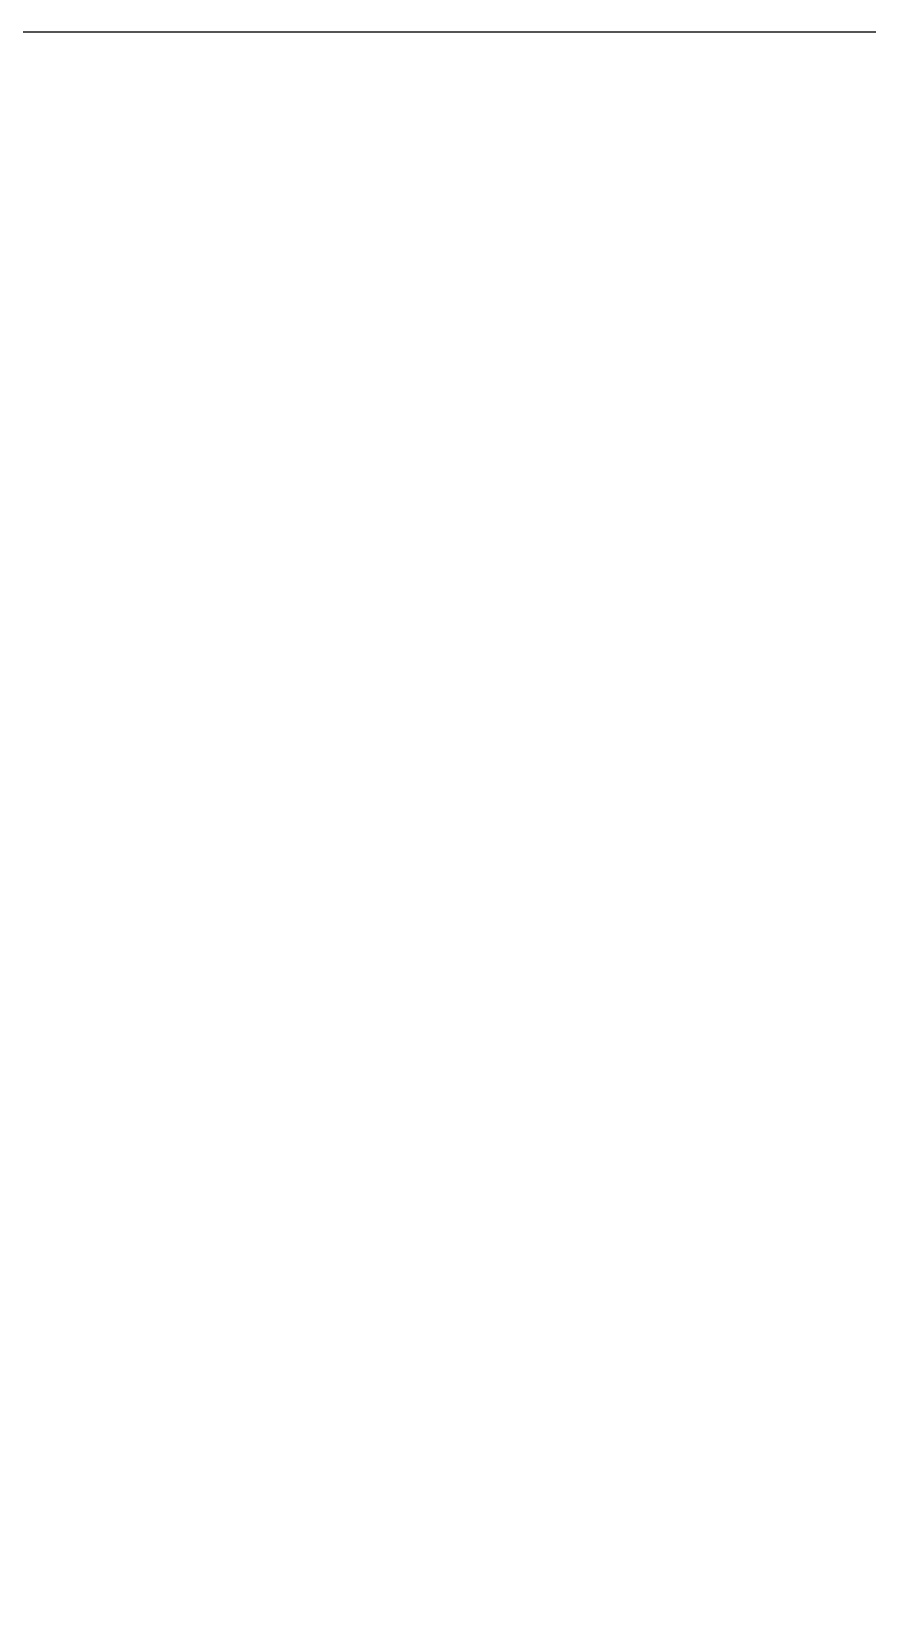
# Model space of a CAD drawing. Header units: millimetres. Extents: x -754 to 578, y -31 to 612.
# Drawn here: x 47.37 to 59.8, y 370.26 to 393.84 of the extents above; entities that cross this region are included whole.
import ezdxf

# ---------------------------------------------------------------- set-up
doc = ezdxf.new("R2010")
doc.units = ezdxf.units.MM
doc.layers.add('Images', color=7, linetype='Continuous')
picture_1 = doc.add_image_def('image8.png', size_in_pixel=(273, 248))

msp = doc.modelspace()

# ---------------------------------------------------------------- pictures from other files: only their frames are drawn
at = {"layer": 'Images'}
image = msp.add_image(picture_1, insert=(-0.01096749804606389, 312.1406939309718), size_in_units=(89.93415841046361, 81.69842961829661), dxfattribs=at)
image.dxf.flags = 15

doc.saveas('drawing.dxf')
